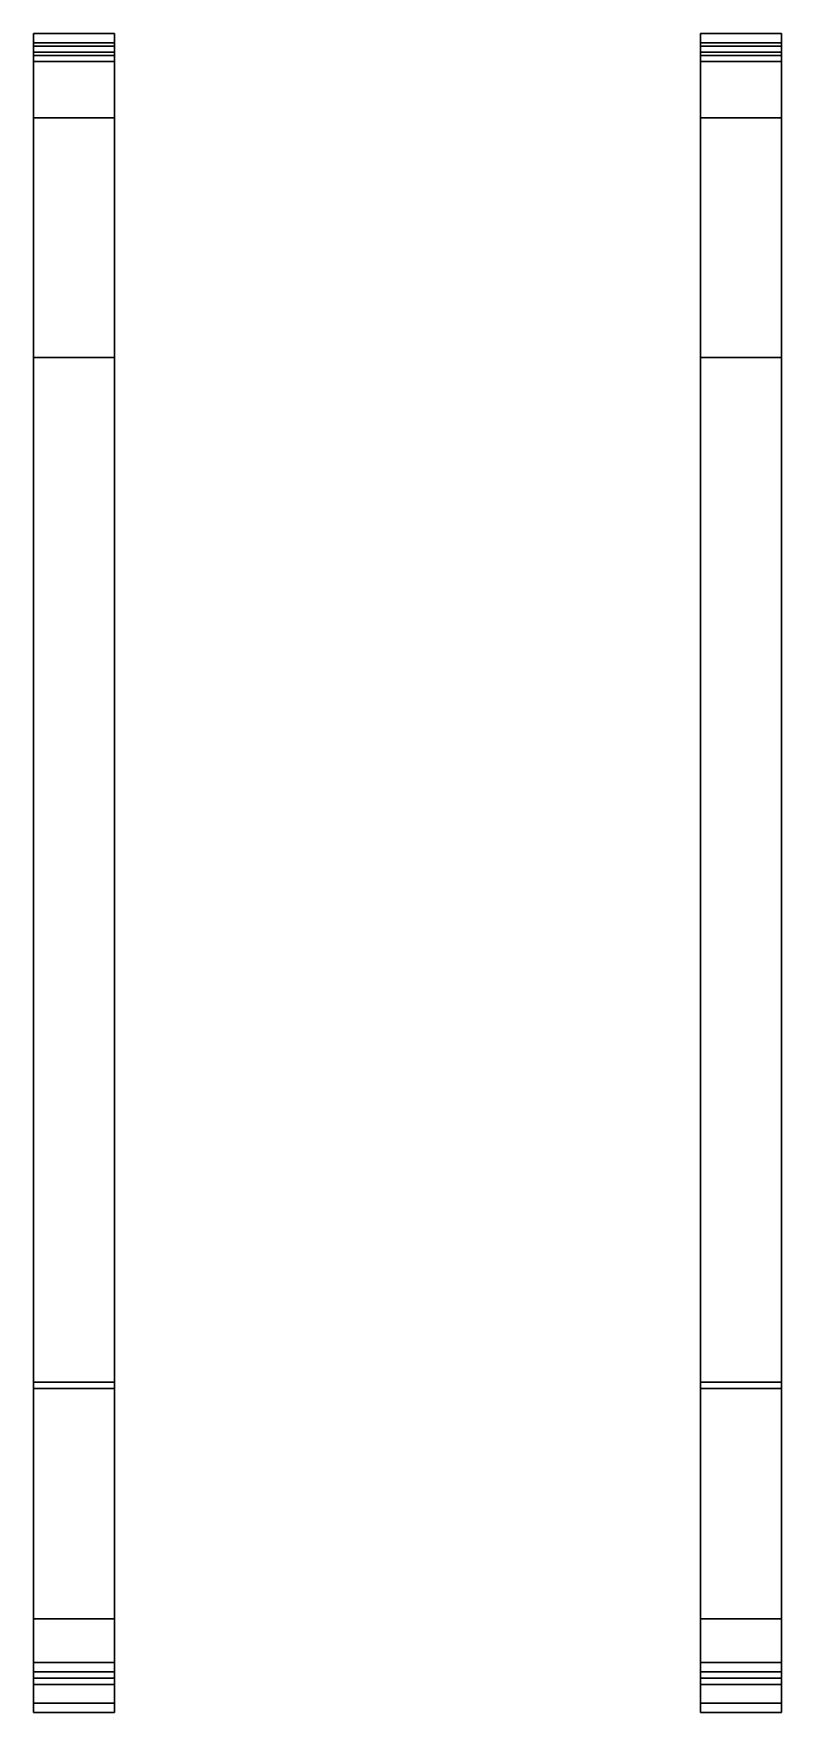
# Model space of a CAD drawing. Extents: x -1.2 to 1.2, y -2.71 to 2.68.
import ezdxf

# ---------------------------------------------------------------- set-up
doc = ezdxf.new("R2010")
doc.units = 0
doc.layers.add('TRACKS', color=3, linetype='CONTINUOUS')

msp = doc.modelspace()

# ---------------------------------------------------------------- linework, layer by layer
at = {"layer": 'TRACKS'}
for points in [[(-1.2, 2.68, 0.63), (-1.2, 2.64, 0.45), (-1.2, 2.62, 0.47), (-1.2, 2.65, 0.63)], [(-0.94, 2.68, 0.63), (-0.94, 2.64, 0.45), (-1.2, 2.64, 0.45), (-1.2, 2.68, 0.63)], [(-1.2, 2.65, 0.63), (-1.2, 2.59, 0.82), (-1.2, 2.61, 0.84), (-1.2, 2.68, 0.63)], [(-1.2, 2.68, 0.63), (-1.2, 2.61, 0.84), (-0.94, 2.61, 0.84), (-0.94, 2.68, 0.63)], [(-1.2, 2.65, 0.63), (-1.2, 2.62, 0.47), (-0.94, 2.62, 0.47), (-0.94, 2.65, 0.63)], [(-0.94, 2.65, 0.63), (-0.94, 2.59, 0.82), (-1.2, 2.59, 0.82), (-1.2, 2.65, 0.63)], [(-0.94, 2.62, 0.47), (-0.94, 2.64, 0.45), (-0.94, 2.68, 0.63), (-0.94, 2.65, 0.63)], [(-0.94, 2.61, 0.84), (-0.94, 2.59, 0.82), (-0.94, 2.65, 0.63), (-0.94, 2.68, 0.63)], [(0.94, 2.68, 0.63), (0.94, 2.64, 0.45), (0.94, 2.62, 0.47), (0.94, 2.65, 0.63)], [(1.2, 2.68, 0.63), (1.2, 2.64, 0.45), (0.94, 2.64, 0.45), (0.94, 2.68, 0.63)], [(0.94, 2.65, 0.63), (0.94, 2.59, 0.82), (0.94, 2.61, 0.84), (0.94, 2.68, 0.63)], [(0.94, 2.68, 0.63), (0.94, 2.61, 0.84), (1.2, 2.61, 0.84), (1.2, 2.68, 0.63)], [(0.94, 2.65, 0.63), (0.94, 2.62, 0.47), (1.2, 2.62, 0.47), (1.2, 2.65, 0.63)], [(1.2, 2.65, 0.63), (1.2, 2.59, 0.82), (0.94, 2.59, 0.82), (0.94, 2.65, 0.63)], [(1.2, 2.62, 0.47), (1.2, 2.64, 0.45), (1.2, 2.68, 0.63), (1.2, 2.65, 0.63)], [(1.2, 2.61, 0.84), (1.2, 2.59, 0.82), (1.2, 2.65, 0.63), (1.2, 2.68, 0.63)], [(-1.2, 2.64, 0.45), (-1.2, 1.64, -0.01), (-1.2, 1.64, 0.02), (-1.2, 2.62, 0.47)], [(-0.94, 2.64, 0.45), (-0.94, 1.64, -0.01), (-1.2, 1.64, -0.01), (-1.2, 2.64, 0.45)], [(-1.2, 2.62, 0.47), (-1.2, 1.64, 0.02), (-0.94, 1.64, 0.02), (-0.94, 2.62, 0.47)], [(-1.2, 2.59, 0.82), (-1.2, 2.41, 0.86), (-1.2, 2.41, 0.89), (-1.2, 2.61, 0.84)], [(-1.2, 2.61, 0.84), (-1.2, 2.41, 0.89), (-0.94, 2.41, 0.89), (-0.94, 2.61, 0.84)], [(-0.94, 2.59, 0.82), (-0.94, 2.41, 0.86), (-1.2, 2.41, 0.86), (-1.2, 2.59, 0.82)], [(-0.94, 1.64, 0.02), (-0.94, 1.64, -0.01), (-0.94, 2.64, 0.45), (-0.94, 2.62, 0.47)], [(-0.94, 2.41, 0.89), (-0.94, 2.41, 0.86), (-0.94, 2.59, 0.82), (-0.94, 2.61, 0.84)], [(0.94, 2.64, 0.45), (0.94, 1.64, -0.01), (0.94, 1.64, 0.02), (0.94, 2.62, 0.47)], [(1.2, 2.64, 0.45), (1.2, 1.64, -0.01), (0.94, 1.64, -0.01), (0.94, 2.64, 0.45)], [(0.94, 2.62, 0.47), (0.94, 1.64, 0.02), (1.2, 1.64, 0.02), (1.2, 2.62, 0.47)], [(0.94, 2.59, 0.82), (0.94, 2.41, 0.86), (0.94, 2.41, 0.89), (0.94, 2.61, 0.84)], [(0.94, 2.61, 0.84), (0.94, 2.41, 0.89), (1.2, 2.41, 0.89), (1.2, 2.61, 0.84)], [(1.2, 2.59, 0.82), (1.2, 2.41, 0.86), (0.94, 2.41, 0.86), (0.94, 2.59, 0.82)], [(1.2, 1.64, 0.02), (1.2, 1.64, -0.01), (1.2, 2.64, 0.45), (1.2, 2.62, 0.47)], [(1.2, 2.41, 0.89), (1.2, 2.41, 0.86), (1.2, 2.59, 0.82), (1.2, 2.61, 0.84)], [(-1.2, 2.41, 0.89), (-1.2, 1.64, 0.81), (-0.94, 1.64, 0.81), (-0.94, 2.41, 0.89)], [(-1.2, 2.41, 0.86), (-1.2, 1.64, 0.78), (-1.2, 1.64, 0.81), (-1.2, 2.41, 0.89)], [(-0.94, 2.41, 0.86), (-0.94, 1.64, 0.78), (-1.2, 1.64, 0.78), (-1.2, 2.41, 0.86)], [(-0.94, 1.64, 0.81), (-0.94, 1.64, 0.78), (-0.94, 2.41, 0.86), (-0.94, 2.41, 0.89)], [(0.94, 2.41, 0.86), (0.94, 1.64, 0.78), (0.94, 1.64, 0.81), (0.94, 2.41, 0.89)], [(1.2, 2.41, 0.86), (1.2, 1.64, 0.78), (0.94, 1.64, 0.78), (0.94, 2.41, 0.86)], [(0.94, 2.41, 0.89), (0.94, 1.64, 0.81), (1.2, 1.64, 0.81), (1.2, 2.41, 0.89)], [(1.2, 1.64, 0.81), (1.2, 1.64, 0.78), (1.2, 2.41, 0.86), (1.2, 2.41, 0.89)], [(-0.94, 1.64, -0.01), (-0.94, -1.67, -0.01), (-1.2, -1.67, -0.01), (-1.2, 1.64, -0.01)], [(-1.2, 1.64, -0.01), (-1.2, -1.67, -0.01), (-1.2, -1.67, 0.02), (-1.2, 1.64, 0.02)], [(-1.2, 1.64, 0.02), (-1.2, -1.67, 0.02), (-0.94, -1.67, 0.02), (-0.94, 1.64, 0.02)], [(-1.2, 1.64, 0.81), (-1.2, -1.65, 0.81), (-0.94, -1.65, 0.81), (-0.94, 1.64, 0.81)], [(-0.94, 1.64, 0.78), (-0.94, -1.65, 0.78), (-1.2, -1.65, 0.78), (-1.2, 1.64, 0.78)], [(-1.2, 1.64, 0.78), (-1.2, -1.65, 0.78), (-1.2, -1.65, 0.81), (-1.2, 1.64, 0.81)], [(-0.94, -1.67, 0.02), (-0.94, -1.67, -0.01), (-0.94, 1.64, -0.01), (-0.94, 1.64, 0.02)], [(-0.94, -1.65, 0.81), (-0.94, -1.65, 0.78), (-0.94, 1.64, 0.78), (-0.94, 1.64, 0.81)], [(0.94, 1.64, -0.01), (0.94, -1.67, -0.01), (0.94, -1.67, 0.02), (0.94, 1.64, 0.02)], [(0.94, 1.64, 0.02), (0.94, -1.67, 0.02), (1.2, -1.67, 0.02), (1.2, 1.64, 0.02)], [(1.2, 1.64, -0.01), (1.2, -1.67, -0.01), (0.94, -1.67, -0.01), (0.94, 1.64, -0.01)], [(0.94, 1.64, 0.78), (0.94, -1.65, 0.78), (0.94, -1.65, 0.81), (0.94, 1.64, 0.81)], [(1.2, 1.64, 0.78), (1.2, -1.65, 0.78), (0.94, -1.65, 0.78), (0.94, 1.64, 0.78)], [(0.94, 1.64, 0.81), (0.94, -1.65, 0.81), (1.2, -1.65, 0.81), (1.2, 1.64, 0.81)], [(1.2, -1.67, 0.02), (1.2, -1.67, -0.01), (1.2, 1.64, -0.01), (1.2, 1.64, 0.02)], [(1.2, -1.65, 0.81), (1.2, -1.65, 0.78), (1.2, 1.64, 0.78), (1.2, 1.64, 0.81)], [(-1.2, -1.65, 0.81), (-1.2, -2.41, 0.85), (-0.94, -2.41, 0.85), (-0.94, -1.65, 0.81)], [(-1.2, -1.65, 0.78), (-1.2, -2.41, 0.82), (-1.2, -2.41, 0.85), (-1.2, -1.65, 0.81)], [(-0.94, -1.65, 0.78), (-0.94, -2.41, 0.82), (-1.2, -2.41, 0.82), (-1.2, -1.65, 0.78)], [(-0.94, -1.67, -0.01), (-0.94, -2.58, 0.27), (-1.2, -2.58, 0.27), (-1.2, -1.67, -0.01)], [(-1.2, -1.67, -0.01), (-1.2, -2.58, 0.27), (-1.2, -2.55, 0.3), (-1.2, -1.67, 0.02)], [(-1.2, -1.67, 0.02), (-1.2, -2.55, 0.3), (-0.94, -2.55, 0.3), (-0.94, -1.67, 0.02)], [(-0.94, -2.41, 0.85), (-0.94, -2.41, 0.82), (-0.94, -1.65, 0.78), (-0.94, -1.65, 0.81)], [(-0.94, -2.55, 0.3), (-0.94, -2.58, 0.27), (-0.94, -1.67, -0.01), (-0.94, -1.67, 0.02)], [(0.94, -1.65, 0.78), (0.94, -2.41, 0.82), (0.94, -2.41, 0.85), (0.94, -1.65, 0.81)], [(1.2, -1.65, 0.78), (1.2, -2.41, 0.82), (0.94, -2.41, 0.82), (0.94, -1.65, 0.78)], [(0.94, -1.65, 0.81), (0.94, -2.41, 0.85), (1.2, -2.41, 0.85), (1.2, -1.65, 0.81)], [(0.94, -1.67, -0.01), (0.94, -2.58, 0.27), (0.94, -2.55, 0.3), (0.94, -1.67, 0.02)], [(1.2, -1.67, -0.01), (1.2, -2.58, 0.27), (0.94, -2.58, 0.27), (0.94, -1.67, -0.01)], [(0.94, -1.67, 0.02), (0.94, -2.55, 0.3), (1.2, -2.55, 0.3), (1.2, -1.67, 0.02)], [(1.2, -2.41, 0.85), (1.2, -2.41, 0.82), (1.2, -1.65, 0.78), (1.2, -1.65, 0.81)], [(1.2, -2.55, 0.3), (1.2, -2.58, 0.27), (1.2, -1.67, -0.01), (1.2, -1.67, 0.02)], [(-1.2, -2.41, 0.85), (-1.2, -2.62, 0.78), (-0.94, -2.62, 0.78), (-0.94, -2.41, 0.85)], [(-1.2, -2.41, 0.82), (-1.2, -2.6, 0.75), (-1.2, -2.62, 0.78), (-1.2, -2.41, 0.85)], [(-0.94, -2.41, 0.82), (-0.94, -2.6, 0.75), (-1.2, -2.6, 0.75), (-1.2, -2.41, 0.82)], [(-0.94, -2.62, 0.78), (-0.94, -2.6, 0.75), (-0.94, -2.41, 0.82), (-0.94, -2.41, 0.85)], [(0.94, -2.41, 0.82), (0.94, -2.6, 0.75), (0.94, -2.62, 0.78), (0.94, -2.41, 0.85)], [(0.94, -2.41, 0.85), (0.94, -2.62, 0.78), (1.2, -2.62, 0.78), (1.2, -2.41, 0.85)], [(1.2, -2.41, 0.82), (1.2, -2.6, 0.75), (0.94, -2.6, 0.75), (0.94, -2.41, 0.82)], [(1.2, -2.62, 0.78), (1.2, -2.6, 0.75), (1.2, -2.41, 0.82), (1.2, -2.41, 0.85)], [(-1.2, -2.68, 0.44), (-1.2, -2.55, 0.3), (-1.2, -2.58, 0.27), (-1.2, -2.71, 0.44)], [(-0.94, -2.68, 0.44), (-0.94, -2.55, 0.3), (-1.2, -2.55, 0.3), (-1.2, -2.68, 0.44)], [(-1.2, -2.71, 0.44), (-1.2, -2.58, 0.27), (-0.94, -2.58, 0.27), (-0.94, -2.71, 0.44)], [(-0.94, -2.58, 0.27), (-0.94, -2.55, 0.3), (-0.94, -2.68, 0.44), (-0.94, -2.71, 0.44)], [(0.94, -2.68, 0.44), (0.94, -2.55, 0.3), (0.94, -2.58, 0.27), (0.94, -2.71, 0.44)], [(1.2, -2.68, 0.44), (1.2, -2.55, 0.3), (0.94, -2.55, 0.3), (0.94, -2.68, 0.44)], [(0.94, -2.71, 0.44), (0.94, -2.58, 0.27), (1.2, -2.58, 0.27), (1.2, -2.71, 0.44)], [(1.2, -2.58, 0.27), (1.2, -2.55, 0.3), (1.2, -2.68, 0.44), (1.2, -2.71, 0.44)], [(-1.2, -2.6, 0.75), (-1.2, -2.68, 0.64), (-1.2, -2.71, 0.64), (-1.2, -2.62, 0.78)], [(-0.94, -2.6, 0.75), (-0.94, -2.68, 0.64), (-1.2, -2.68, 0.64), (-1.2, -2.6, 0.75)], [(-1.2, -2.62, 0.78), (-1.2, -2.71, 0.64), (-0.94, -2.71, 0.64), (-0.94, -2.62, 0.78)], [(-0.94, -2.71, 0.64), (-0.94, -2.68, 0.64), (-0.94, -2.6, 0.75), (-0.94, -2.62, 0.78)], [(0.94, -2.6, 0.75), (0.94, -2.68, 0.64), (0.94, -2.71, 0.64), (0.94, -2.62, 0.78)], [(1.2, -2.6, 0.75), (1.2, -2.68, 0.64), (0.94, -2.68, 0.64), (0.94, -2.6, 0.75)], [(0.94, -2.62, 0.78), (0.94, -2.71, 0.64), (1.2, -2.71, 0.64), (1.2, -2.62, 0.78)], [(1.2, -2.71, 0.64), (1.2, -2.68, 0.64), (1.2, -2.6, 0.75), (1.2, -2.62, 0.78)], [(-1.2, -2.68, 0.64), (-1.2, -2.68, 0.44), (-1.2, -2.71, 0.44), (-1.2, -2.71, 0.64)], [(-0.94, -2.68, 0.64), (-0.94, -2.68, 0.44), (-1.2, -2.68, 0.44), (-1.2, -2.68, 0.64)], [(-0.94, -2.71, 0.44), (-0.94, -2.68, 0.44), (-0.94, -2.68, 0.64), (-0.94, -2.71, 0.64)], [(0.94, -2.68, 0.64), (0.94, -2.68, 0.44), (0.94, -2.71, 0.44), (0.94, -2.71, 0.64)], [(1.2, -2.68, 0.64), (1.2, -2.68, 0.44), (0.94, -2.68, 0.44), (0.94, -2.68, 0.64)], [(1.2, -2.71, 0.44), (1.2, -2.68, 0.44), (1.2, -2.68, 0.64), (1.2, -2.71, 0.64)], [(-1.2, -2.71, 0.64), (-1.2, -2.71, 0.44), (-0.94, -2.71, 0.44), (-0.94, -2.71, 0.64)], [(0.94, -2.71, 0.64), (0.94, -2.71, 0.44), (1.2, -2.71, 0.44), (1.2, -2.71, 0.64)]]:
    msp.add_3dface(points, dxfattribs=at)

doc.saveas('drawing.dxf')
